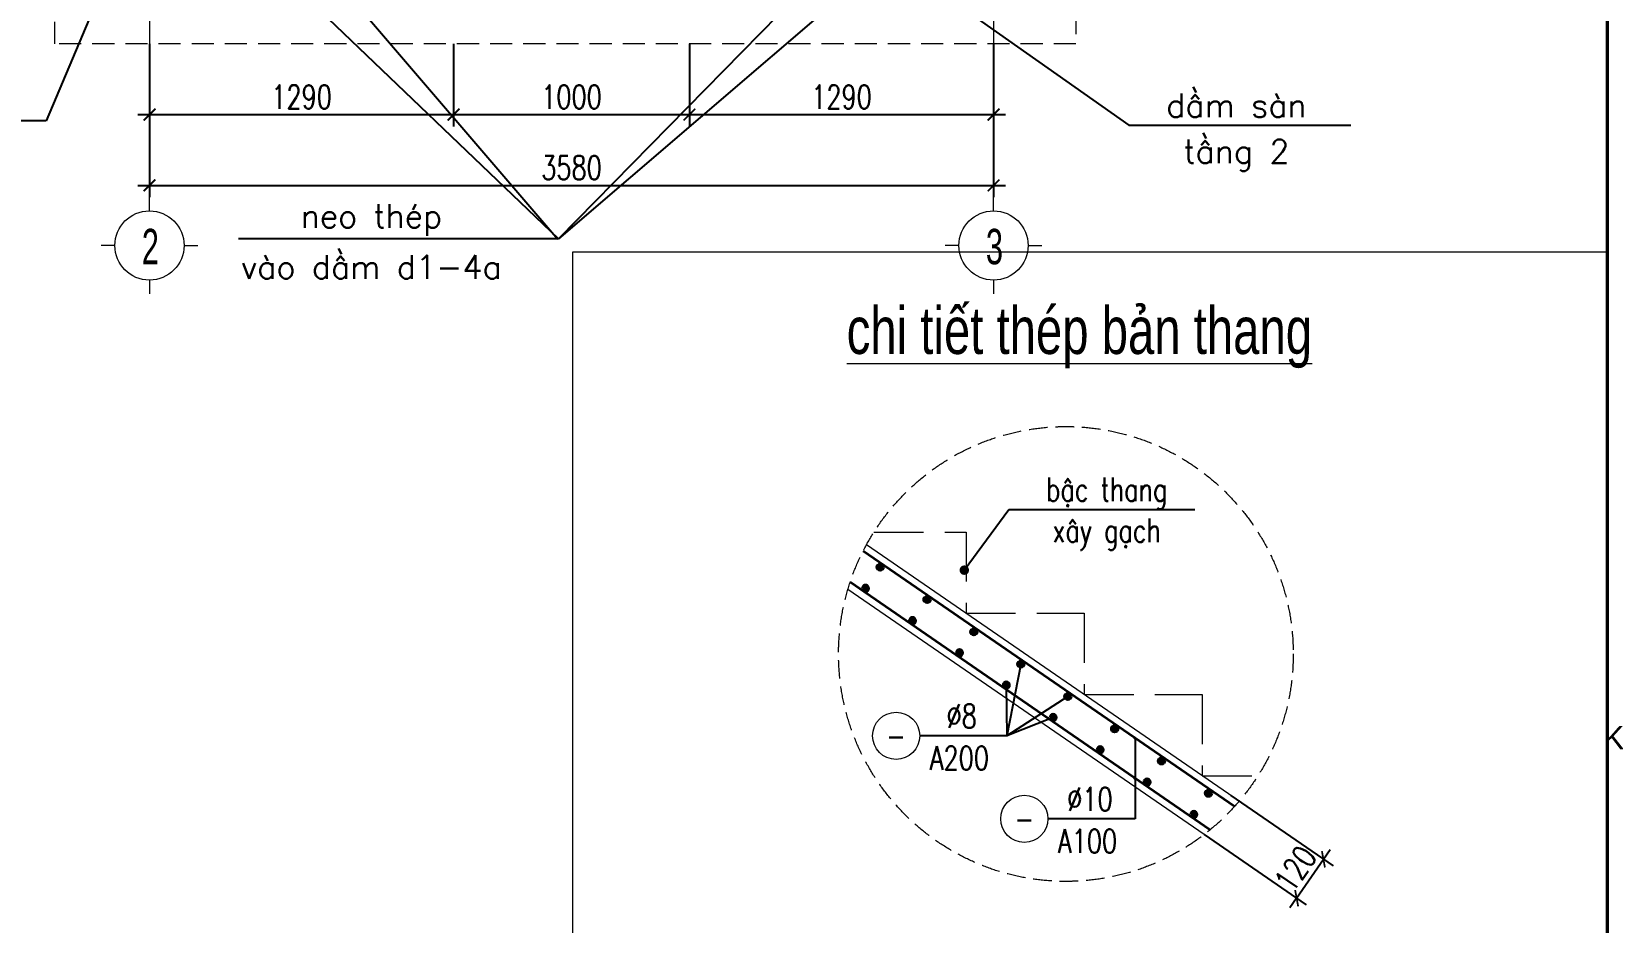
# Model space of a CAD drawing. Extents: x -2098986 to 943, y -1296280 to 73591.
# Drawn here: x -1771123 to -1757714, y -1284120 to -1276568 of the extents above; entities that cross this region are included whole.
import ezdxf
from ezdxf.enums import TextEntityAlignment as Align

# ---------------------------------------------------------------- set-up
doc = ezdxf.new("R2010")
doc.units = 0
doc.header["$LTSCALE"] = 150
doc.header["$PDMODE"] = 35
for name, pattern in [('_An', [5, 3.5, -1.5]), ('_Tim', [9, 5, -1.5, 1, -1.5]), ('HIDDEN', [0.375, 0.25, -0.125])]:
    doc.linetypes.add(name, pattern=pattern)
doc.layers.get('0').update_dxf_attribs({"lineweight": 18})
doc.layers.get('Defpoints').update_dxf_attribs({"lineweight": 18})
for name, color, linetype, lineweight in [('05.Text', 253, 'Continuous', 18), ('11.Khung bo', 32, 'Continuous', 50), ('LS-DIM', 251, 'Continuous', 13), ('LS-TEXT', 60, 'Continuous', 20), ('LS-THAY', 7, 'Continuous', 20), ('LS-THEP', 3, 'Continuous', 35), ('LS-TRUC', 108, '_Tim', 9)]:
    doc.layers.add(name, color=color, linetype=linetype, lineweight=lineweight)
doc.layers.add('DIM', color=1, linetype='Continuous')
doc.styles.add('KCVN-COMM', font='vnsimli.shx', dxfattribs={"width": 0.7, "height": 220})
doc.styles.add('KCVN-LEADER', font='vnromadi.shx', dxfattribs={"width": 0.7, "height": 4})
doc.styles.add('romans.shx', font='romans.shx', dxfattribs={"width": 0.75, "bigfont": 'vns.shx'})
doc.styles.add('VnAvantH', font='')
doc.styles.add('vnsimpli', font='vnsimli.shx', dxfattribs={"width": 0.75})
doc.styles.get('VnAvantH').set_extended_font_data('.VnAvantH')
doc.dimstyles.new('D25', dxfattribs={"dimscale": 0, "dimtxt": 200, "dimasz": 100, "dimexe": 100, "dimexo": 0, "dimgap": 50, "dimtad": 1, "dimdec": 0, "dimlfac": 0.25, "dimdsep": 46, "dimtxsty": 'vnsimpli', "dimblk1": 'ARCHTICK', "dimblk2": 'ARCHTICK', "dimsah": 1, "dimcen": 0, "dimdle": 100, "dimclrd": 256, "dimclre": 256, "dimclrt": 60, "dimadec": 0, "dimazin": 0, "dimtfac": 0.004, "dimtdec": 0, "dimtix": 1, "dimtmove": 2, "dimatfit": 3, "dimldrblk": 'ARCHTICK', "dimfxl": 1, "dimtolj": 1, "dimarcsym": 0})
doc.dimstyles.new('D50', dxfattribs={"dimtxt": 200, "dimasz": 100, "dimexe": 100, "dimexo": 0, "dimgap": 50, "dimtad": 1, "dimdec": 0, "dimlfac": 0.5, "dimzin": 0, "dimdsep": 46, "dimtxsty": 'vnsimpli', "dimblk1": 'ARCHTICK', "dimblk2": 'ARCHTICK', "dimsah": 1, "dimcen": 0, "dimdle": 100, "dimclrd": 256, "dimclre": 256, "dimclrt": 60, "dimadec": 0, "dimazin": 0, "dimtfac": 0.02, "dimtdec": 0, "dimtix": 1, "dimtmove": 2, "dimatfit": 3, "dimldrblk": 'ARCHTICK', "dimfxl": 100, "dimtolj": 1, "dimtzin": 0, "dimarcsym": 0})
doc.dimstyles.new('LE1', dxfattribs={"dimtxt": 2.5, "dimasz": 1.2, "dimexe": 1.25, "dimexo": 0, "dimgap": 0.66, "dimtad": 1, "dimdec": 0, "dimdsep": 46, "dimtxsty": 'KCVN-COMM', "dimblk1": 'ARCHTICK', "dimblk2": 'ARCHTICK', "dimsah": 1, "dimcen": 2.5, "dimclrd": 256, "dimclre": 256, "dimclrt": 60, "dimadec": 0, "dimazin": 0, "dimtfac": 1, "dimtdec": 0, "dimtix": 1, "dimtmove": 2, "dimatfit": 3, "dimldrblk": 'DOT', "dimfxl": 1.25, "dimtolj": 1, "dimtzin": 0, "dimarcsym": 0})
doc.dimstyles.new('LS.GHI CHU', dxfattribs={"dimtxt": 200, "dimasz": 120, "dimexe": 120, "dimexo": 120, "dimgap": 80, "dimtad": 1, "dimdec": 0, "dimzin": 0, "dimdsep": 46, "dimtxsty": 'romans.shx', "dimblk": 'ARCHTICK', "dimcen": 0.09, "dimdle": 120, "dimclrd": 256, "dimclre": 8, "dimclrt": 7, "dimadec": 0, "dimazin": 0, "dimtfac": 1, "dimtdec": 0, "dimtofl": 0, "dimtmove": 0, "dimatfit": 3, "dimldrblk": 'ARCHTICK', "dimfxl": 1, "dimtolj": 1, "dimtzin": 0, "dimarcsym": 0})

# ---------------------------------------------------------------- blocks, each defined once
blk = doc.blocks.new('100')
at = {"layer": '11.Khung bo', "const_width": 26.7}
blk.add_lwpolyline([(1860913, -945240), (1860913, -916940), (1896063, -916940), (1896063, -945240)], close=True, dxfattribs=at)
blk.add_lwpolyline([(1860913, -945240), (1860913, -916940), (1896063, -916940), (1896063, -945240)], close=True, dxfattribs=at)
blk.add_lwpolyline([(1860913, -945240), (1860913, -916940), (1896063, -916940), (1896063, -945240)], close=True, dxfattribs=at)
at = {"layer": '05.Text', "style": 'VnAvantH'}
blk.add_text('KTS.lª thÕ trinh', height=198, dxfattribs=at).set_placement((1898428, -936733), align=Align.RIGHT)
blk = doc.blocks.new('_ArchTick')
at = {"layer": 'DIM', "color": 0, "const_width": 0.15}
blk.add_lwpolyline([(-0.5, -0.5), (0.5, 0.5)], dxfattribs=at)
blk = doc.blocks.new('_DOT')
at = {"color": 0, "linetype": 'ByBlock'}
blk.add_line((-0.5, 0), (-1, 0), dxfattribs=at)
at = {"color": 0, "linetype": 'ByBlock', "const_width": 0.5}
blk.add_lwpolyline([(-0.25, 0, 1), (0.25, 0, 1)], format="xyb", close=True, dxfattribs=at)
blk = doc.blocks.new('cthep')
for radius in [20, 16.5, 16.5, 13, 9.5, 9.5, 6, 2.5]:
    blk.add_circle((0, 20), radius)
blk = doc.blocks.new('*D1412')
at = {"layer": 'Defpoints', "color": 0, "transparency": 16777216}
for p in [(-1760950, -1283045), (-1761177, -1283375), (-1760165, -1283585)]:
    blk.add_point(p, dxfattribs=at)
at = {"layer": 'LS-DIM', "lineweight": -2, "transparency": 16777216}
for p, q in [((-1760950, -1283045), (-1760083, -1283641)), ((-1761177, -1283375), (-1760310, -1283971)), ((-1760165, -1283585), (-1760109, -1283502)), ((-1760392, -1283915), (-1760165, -1283585)), ((-1760392, -1283915), (-1760449, -1283997))]:
    blk.add_line(p, q, dxfattribs=at)
at = {"layer": 'LS-DIM', "lineweight": -2, "transparency": 16777216, "xscale": 100, "yscale": 100, "zscale": 100}
for p, rotation in [((-1760165, -1283585), 235.4720283438612), ((-1760392, -1283915), 55.4720283438612)]:
    blk.add_blockref('_ArchTick', p, dxfattribs=dict(at, rotation=rotation))
at = {"layer": 'LS-DIM', "color": 60, "transparency": 16777216, "insert": (-1760402, -1283665), "char_height": 200, "attachment_point": 5, "rotation": 55.472, "style": 'vnsimpli'}
blk.add_mtext('\\A1;120', dxfattribs=at)
blk = doc.blocks.new('*D1432')
at = {"layer": 'Defpoints', "color": 0, "transparency": 16777216}
for p in [(-1770123, -1276671), (-1767543, -1276671), (-1767543, -1277271)]:
    blk.add_point(p, dxfattribs=at)
at = {"layer": 'LS-DIM', "lineweight": -2, "transparency": 16777216}
for p, q in [((-1770123, -1276671), (-1770123, -1277371)), ((-1767543, -1276671), (-1767543, -1277371)), ((-1770223, -1277271), (-1767443, -1277271))]:
    blk.add_line(p, q, dxfattribs=at)
at = {"layer": 'LS-DIM', "lineweight": -2, "transparency": 16777216, "xscale": 100, "yscale": 100, "zscale": 100, "rotation": 180}
blk.add_blockref('_ArchTick', (-1770123, -1277271), dxfattribs=at)
at = {"layer": 'LS-DIM', "lineweight": -2, "transparency": 16777216, "xscale": 100, "yscale": 100, "zscale": 100}
blk.add_blockref('_ArchTick', (-1767543, -1277271), dxfattribs=at)
at = {"layer": 'LS-DIM', "color": 60, "transparency": 16777216, "insert": (-1768833, -1277121), "char_height": 200, "attachment_point": 5, "style": 'vnsimpli'}
blk.add_mtext('\\A1;1290', dxfattribs=at)
blk = doc.blocks.new('*D1433')
at = {"layer": 'Defpoints', "color": 0, "transparency": 16777216}
for p in [(-1767543, -1276671), (-1765543, -1276671), (-1765543, -1277271)]:
    blk.add_point(p, dxfattribs=at)
at = {"layer": 'LS-DIM', "lineweight": -2, "transparency": 16777216}
for p, q in [((-1767543, -1276671), (-1767543, -1277371)), ((-1765543, -1276671), (-1765543, -1277371)), ((-1767643, -1277271), (-1765443, -1277271))]:
    blk.add_line(p, q, dxfattribs=at)
at = {"layer": 'LS-DIM', "lineweight": -2, "transparency": 16777216, "xscale": 100, "yscale": 100, "zscale": 100, "rotation": 180}
blk.add_blockref('_ArchTick', (-1767543, -1277271), dxfattribs=at)
at = {"layer": 'LS-DIM', "lineweight": -2, "transparency": 16777216, "xscale": 100, "yscale": 100, "zscale": 100}
blk.add_blockref('_ArchTick', (-1765543, -1277271), dxfattribs=at)
at = {"layer": 'LS-DIM', "color": 60, "transparency": 16777216, "insert": (-1766543, -1277121), "char_height": 200, "attachment_point": 5, "style": 'vnsimpli'}
blk.add_mtext('\\A1;1000', dxfattribs=at)
blk = doc.blocks.new('*D1434')
at = {"layer": 'Defpoints', "color": 0, "transparency": 16777216}
for p in [(-1765543, -1276671), (-1762963, -1276671), (-1762963, -1277271)]:
    blk.add_point(p, dxfattribs=at)
at = {"layer": 'LS-DIM', "lineweight": -2, "transparency": 16777216}
for p, q in [((-1765543, -1276671), (-1765543, -1277371)), ((-1762963, -1276671), (-1762963, -1277371)), ((-1765643, -1277271), (-1762863, -1277271))]:
    blk.add_line(p, q, dxfattribs=at)
at = {"layer": 'LS-DIM', "lineweight": -2, "transparency": 16777216, "xscale": 100, "yscale": 100, "zscale": 100, "rotation": 180}
blk.add_blockref('_ArchTick', (-1765543, -1277271), dxfattribs=at)
at = {"layer": 'LS-DIM', "lineweight": -2, "transparency": 16777216, "xscale": 100, "yscale": 100, "zscale": 100}
blk.add_blockref('_ArchTick', (-1762963, -1277271), dxfattribs=at)
at = {"layer": 'LS-DIM', "color": 60, "transparency": 16777216, "insert": (-1764253, -1277121), "char_height": 200, "attachment_point": 5, "style": 'vnsimpli'}
blk.add_mtext('\\A1;1290', dxfattribs=at)
blk = doc.blocks.new('*D1435')
at = {"layer": 'Defpoints', "color": 0, "transparency": 16777216}
for p in [(-1770123, -1276671), (-1762963, -1276671), (-1762963, -1277871)]:
    blk.add_point(p, dxfattribs=at)
at = {"layer": 'LS-DIM', "lineweight": -2, "transparency": 16777216}
for p, q in [((-1770123, -1276671), (-1770123, -1277971)), ((-1762963, -1276671), (-1762963, -1277971)), ((-1770223, -1277871), (-1762863, -1277871))]:
    blk.add_line(p, q, dxfattribs=at)
at = {"layer": 'LS-DIM', "lineweight": -2, "transparency": 16777216, "xscale": 100, "yscale": 100, "zscale": 100, "rotation": 180}
blk.add_blockref('_ArchTick', (-1770123, -1277871), dxfattribs=at)
at = {"layer": 'LS-DIM', "lineweight": -2, "transparency": 16777216, "xscale": 100, "yscale": 100, "zscale": 100}
blk.add_blockref('_ArchTick', (-1762963, -1277871), dxfattribs=at)
at = {"layer": 'LS-DIM', "color": 60, "transparency": 16777216, "insert": (-1766543, -1277721), "char_height": 200, "attachment_point": 5, "style": 'vnsimpli'}
blk.add_mtext('\\A1;3580', dxfattribs=at)
blk = doc.blocks.new('A$C0F04115F')
at = {"layer": 'LS-THAY'}
for p, q in [((-380, 380), (-380, 530)), ((-760, 0), (-910, 0)), ((0, 0), (150, 0)), ((-380, -380), (-380, -530))]:
    blk.add_line(p, q, dxfattribs=at)
blk.add_circle((-380, 0), 380, dxfattribs=at)
blk = doc.blocks.new('DOT')
at = {"color": 0, "linetype": 'ByBlock'}
blk.add_line((-0.5, 0), (-1, 0), dxfattribs=at)
at = {"color": 0, "linetype": 'ByBlock', "const_width": 0.5}
blk.add_lwpolyline([(-0.25, 0, 1), (0.25, 0, 1)], format="xyb", close=True, dxfattribs=at)

msp = doc.modelspace()

# ---------------------------------------------------------------- linework, layer by layer
at = {"layer": 'LS-DIM', "linetype": '_An', "ltscale": 0.8}
for p, q in [((-1763977.4, -1280810.3), (-1763195.9, -1280810.3)), ((-1763195.9, -1280810.3), (-1763195.9, -1281499.5)), ((-1763195.9, -1281499.5), (-1762194.2, -1281499.5)), ((-1762194.2, -1281499.5), (-1762194.2, -1282188.7)), ((-1762194.2, -1282188.7), (-1761192.5, -1282188.7)), ((-1761192.5, -1282188.7), (-1761192.5, -1282877.9)), ((-1761192.5, -1282877.9), (-1760721.7, -1282877.9))]:
    msp.add_line(p, q, dxfattribs=at)
at = {"layer": 'LS-DIM', "linetype": 'HIDDEN', "ltscale": 5}
msp.add_lwpolyline([(-1770925, -1267683), (-1762265, -1267683), (-1762265, -1276671), (-1770925, -1276671)], close=True, dxfattribs=at)
at = {"layer": 'LS-DIM', "linetype": '_An', "ltscale": 0.3}
msp.add_circle((-1762349.5, -1281844.1), 1928.4, dxfattribs=at)
at = {"layer": 'LS-THAY', "lineweight": 0}
for p, q in [((-1760880, -1283092.9), (-1764041, -1280918.1)), ((-1761176.9, -1283375), (-1764198.4, -1281296.2))]:
    msp.add_line(p, q, dxfattribs=at)
msp.add_lwpolyline([(-1766536, -1284310), (-1757756.8, -1284310), (-1757756.8, -1278438.6), (-1766535.6, -1278438.6)], close=True, dxfattribs=at)
at = {"layer": 'LS-THAY'}
for centre in [(-1763789.6, -1282537.7), (-1762702.1, -1283241.7)]:
    msp.add_circle(centre, 200, dxfattribs=at)
at = {"layer": 'LS-THEP', "ltscale": 25}
for p, q in [((-1760919.9, -1283138.3), (-1764069.2, -1280971.6)), ((-1761127.7, -1283336), (-1764179.6, -1281236.3))]:
    msp.add_line(p, q, dxfattribs=at)
at = {"layer": 'LS-TRUC'}
for p, q in [((-1770123.1, -1266483), (-1770123.1, -1277871)), ((-1762963.1, -1266483), (-1762963.1, -1277871))]:
    msp.add_line(p, q, dxfattribs=at)

# ---------------------------------------------------------------- block references
at = {"layer": '05.Text', "xscale": 1.000009185772931, "yscale": 1.000009185772931, "zscale": 1.000009185772931}
msp.add_blockref('100', (-3653836.8, -345911.5), dxfattribs=at)
at = {"layer": 'LS-THAY', "xscale": 0.7730447999201715, "yscale": 0.7730447999201715, "zscale": 0.7730447999201715, "rotation": 180}
for p in [(-1770417, -1278380.8), (-1763257, -1278380.8)]:
    msp.add_blockref('A$C0F04115F', p, dxfattribs=at)
at = {"layer": 'LS-THEP'}
for p, xscale, yscale, zscale, rotation in [((-1763898, -1281115.1), 1.405535999448624, 1.405535999448624, 1.405535999448624, 77.24964731342027), ((-1764033.1, -1281311.4), -1.405535999799738, 1.405535999685526, 1.405536, 33.6944093789435), ((-1763500.1, -1281388.8), 1.405535999448624, 1.405535999448624, 1.405535999448624, 77.24964731342027), ((-1763635.1, -1281585.2), -1.405535999799738, 1.405535999685526, 1.405536, 33.6944093789435), ((-1763102.2, -1281662.6), 1.405535999448624, 1.405535999448624, 1.405535999448624, 77.24964731342027), ((-1763237.2, -1281859), -1.405535999799738, 1.405535999685526, 1.405536, 33.6944093789435), ((-1762704.2, -1281936.4), 1.405535999448624, 1.405535999448624, 1.405535999448624, 77.24964731342027), ((-1762839.3, -1282132.7), -1.405535999799738, 1.405535999685526, 1.405536, 33.6944093789435), ((-1762306.3, -1282210.1), 1.405535999448624, 1.405535999448624, 1.405535999448624, 77.24964731342027), ((-1762441.4, -1282406.5), -1.405535999799738, 1.405535999685526, 1.405536, 33.6944093789435), ((-1761908.4, -1282483.9), 1.405535999448624, 1.405535999448624, 1.405535999448624, 77.24964731342027), ((-1762043.5, -1282680.2), -1.405535999799738, 1.405535999685526, 1.405536, 33.6944093789435), ((-1761510.5, -1282757.7), 1.405535999448624, 1.405535999448624, 1.405535999448624, 77.24964731342027), ((-1761645.6, -1282954), -1.405535999799738, 1.405535999685526, 1.405536, 33.6944093789435), ((-1761112.6, -1283031.4), 1.405535999448624, 1.405535999448624, 1.405535999448624, 77.24964731342027), ((-1761247.7, -1283227.8), -1.405535999799738, 1.405535999685526, 1.405536, 33.6944093789435)]:
    msp.add_blockref('cthep', p, dxfattribs=dict(at, xscale=xscale, yscale=yscale, zscale=zscale, rotation=rotation))

# ---------------------------------------------------------------- texts
at = {"layer": 'LS-TEXT', "style": 'vnsimpli'}
for s, p in [('dÇm sµn', (-1760902.5, -1277292.9, 0.9)), ('tÇng 2', (-1760902.5, -1277682.9, 0.9)), ('neo thÐp', (-1768240.4, -1278230.9, 0.9)), ('vµo dÇm d1-4a', (-1768240.4, -1278662.9, 0.9))]:
    msp.add_text(s, height=200, dxfattribs=at).set_placement(p, align=Align.CENTER)
at = {"layer": 'LS-TEXT', "style": 'KCVN-LEADER'}
for s, height, width, p in [('2', 300, 0.65, (-1770115.7, -1278389.9)), ('3', 300, 0.65, (-1762955.7, -1278389.9)), ('%%Uchi tiÕt thÐp b¶n thang', 400, 0.75, (-1762235.1, -1279100.5))]:
    msp.add_text(s, height=height, dxfattribs=dict(at, width=width)).set_placement(p, align=Align.MIDDLE_CENTER)
at = {"layer": 'LS-TEXT', "style": 'vnsimpli', "width": 0.75}
for s, p in [('bËc thang', (-1762002.8, -1280549.1)), ('x©y g¹ch', (-1762002.8, -1280896.7)), ('A200', (-1763252.6, -1282826.2)), ('A100', (-1762165.2, -1283530.2))]:
    msp.add_text(s, height=200, dxfattribs=at).set_placement(p, align=Align.CENTER)
for s, p in [('`8', (-1763233.4, -1282370.8)), ('`10', (-1762146, -1283074.8))]:
    msp.add_text(s, height=200, dxfattribs=at).set_placement(p, align=Align.MIDDLE)
for p in [(-1763789.6, -1282537.7), (-1762702.1, -1283241.7)]:
    msp.add_attdef('-', text='2', height=200, dxfattribs=at).set_placement(p, align=Align.MIDDLE)

# ---------------------------------------------------------------- dimensions: what is measured, and where the dimension line sits
at = {"layer": 'LS-DIM'}
for base, p1, p2, picture, middle in [((-1767543, -1277271), (-1770123.1, -1276671), (-1767543, -1276671), '*D1432', (-1768833, -1277121)), ((-1762963.1, -1277871), (-1770123.1, -1276671), (-1762963.1, -1276671), '*D1435', (-1766543.1, -1277721)), ((-1765543, -1277271), (-1767543, -1276671), (-1765543, -1276671), '*D1433', (-1766543, -1277121)), ((-1762963.1, -1277271), (-1765543, -1276671), (-1762963.1, -1276671), '*D1434', (-1764253, -1277121))]:
    dim = msp.add_linear_dim(base=base, p1=p1, p2=p2, dimstyle='D50', dxfattribs=at)
    dim.commit()
    dim.dimension.update_dxf_attribs({"geometry": picture, "text_midpoint": middle})
dim = msp.add_aligned_dim(p1=(-1761176.9, -1283375), p2=(-1760949.8, -1283044.9), distance=-952.3, text='120', dimstyle='D25', override={"dimscale": 1}, dxfattribs=at)
dim.commit()
dim.dimension.update_dxf_attribs({"geometry": '*D1412', "text_midpoint": (-1760402.4, -1283664.7)})

# ---------------------------------------------------------------- leaders
for points, dimstyle, override in [([(-1770123.1, -1275247.3), (-1771000.3, -1277324.1), (-1772702.3, -1277324.1)], 'D50', {"dimtad": 0, "dimldrblk": 'DOT'}), ([(-1763981.4, -1275834.4), (-1761815.4, -1277361), (-1759932.4, -1277361)], 'D50', {"dimgap": 50, "dimtad": 0, "dimldrblk": 'DOT'}), ([(-1764004.1, -1276054.4, 0), (-1766654.1, -1278323.3, 0), (-1769368.1, -1278323.3, 0)], 'D50', {"dimtad": 0, "dimldrblk": 'DOT'}), ([(-1769027.1, -1276054.4), (-1766654.1, -1278323.3)], 'D50', {"dimtad": 0, "dimldrblk": 'DOT'}), ([(-1768607.1, -1276054.4, 0), (-1766660.1, -1278328.4, 0)], 'D50', {"dimtad": 0, "dimldrblk": 'DOT'}), ([(-1764424.1, -1276054.4), (-1766654.1, -1278323.3)], 'D50', {"dimtad": 0, "dimldrblk": 'DOT'}), ([(-1763211.3, -1281133.4), (-1762832.4, -1280619.3), (-1761256.4, -1280619.3)], 'LE1', {"dimasz": 80, "dimtxsty": 'vnsimpli'}), ([(-1762731.7, -1281930.2), (-1762850.2, -1282537.7), (-1763582.7, -1282537.7)], 'LS.GHI CHU', {"dimscale": 50, "dimasz": 0.2, "dimtad": 0, "dimtxsty": 'vnsimpli', "dimldrblk": 'Origin'}), ([(-1762854.9, -1282109.3), (-1762850.2, -1282537.7), (-1763582.7, -1282537.7)], 'LS.GHI CHU', {"dimscale": 50, "dimasz": 0.2, "dimtad": 0, "dimtxsty": 'vnsimpli', "dimldrblk": 'Origin'}), ([(-1762333.8, -1282203.9), (-1762850.2, -1282537.7), (-1763589.6, -1282537.7)], 'LS.GHI CHU', {"dimscale": 50, "dimasz": 0.2, "dimtad": 0, "dimtxsty": 'vnsimpli', "dimldrblk": 'Origin'}), ([(-1762457, -1282383.1), (-1762850.2, -1282537.7), (-1763589.6, -1282537.7)], 'LS.GHI CHU', {"dimscale": 50, "dimasz": 0.2, "dimtad": 0, "dimtxsty": 'vnsimpli', "dimldrblk": 'Origin'}), ([(-1761762.7, -1282558.4), (-1761762.7, -1283241.7), (-1762502.1, -1283241.7)], 'LS.GHI CHU', {"dimscale": 50, "dimasz": 0.2, "dimtad": 0, "dimtxsty": 'vnsimpli', "dimldrblk": 'Origin'}), ([(-1761763, -1282899), (-1761762.7, -1283241.7), (-1762502.1, -1283241.7)], 'LS.GHI CHU', {"dimscale": 50, "dimasz": 0.2, "dimtad": 0, "dimtxsty": 'vnsimpli', "dimldrblk": 'Origin'})]:
    msp.add_leader(points, dimstyle=dimstyle, override=override, dxfattribs=at)

doc.saveas('drawing.dxf')
